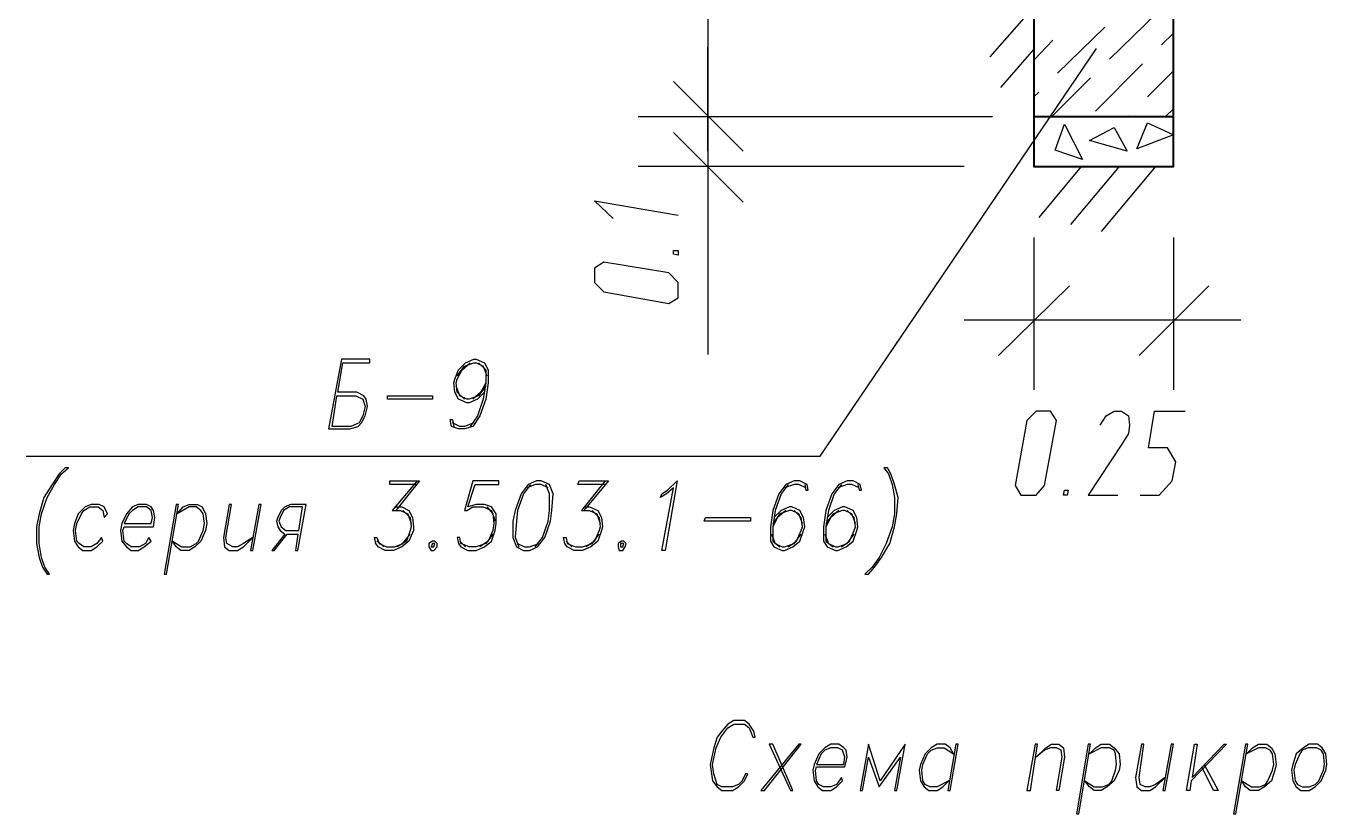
# Model space of a CAD drawing. Header units: millimetres. Extents: x 4241 to 6572, y 870 to 1291.
# Drawn here: x 5485.98 to 5532.59, y 1085.59 to 1113.83 of the extents above; entities that cross this region are included whole.
import ezdxf

# ---------------------------------------------------------------- set-up
doc = ezdxf.new("R2010")
doc.units = ezdxf.units.MM
doc.layers.add('PDF _0', color=7, linetype='Continuous')

msp = doc.modelspace()

# ---------------------------------------------------------------- linework, layer by layer
at = {"layer": 'PDF _0', "lineweight": 40}
for points in [[(5493.5107, 1144.3945), (5524.1188, 1125.3015), (5522.5524, 1122.1687), (5522.0867, 1121.2797), (5522.0867, 1118.782), (5522.0867, 1108.7909), (5527.0822, 1108.7909), (5527.0822, 1122.1687), (5522.5524, 1122.1687), (5515.8212, 1125.5132), (5517.7263, 1129.281)], [(5527.0822, 1110.569), (5522.0867, 1110.569)]]:
    msp.add_lwpolyline(points, dxfattribs=at)
at = {"layer": 'PDF _0', "color": 5, "lineweight": 25}
for points in [[(5510.4023, 1126.5292), (5510.4023, 1109.3413), (5510.4023, 1113.0668)], [(5509.1746, 1111.8391), (5511.6724, 1109.3413), (5509.1746, 1111.8391)], [(5519.589, 1110.569), (5507.9046, 1110.569)], [(5520.605, 1110.569), (5508.6243, 1110.569)], [(5511.6724, 1107.5209), (5509.1746, 1110.0187)], [(5510.4023, 1110.0187), (5510.4023, 1106.2509), (5510.4023, 1102.0597)], [(5519.589, 1108.7909), (5507.9046, 1108.7909)], [(5507.0155, 1106.9282), (5506.3382, 1107.5632), (5509.344, 1107.0552)], [(5522.0867, 1106.2509), (5522.0867, 1100.7897)], [(5527.0822, 1106.2509), (5527.0822, 1100.7897)], [(5520.8167, 1102.0174), (5523.3568, 1104.5151)], [(5525.8545, 1102.0174), (5528.3523, 1104.5151)], [(5529.4953, 1103.2874), (5519.589, 1103.2874)], [(5524.4575, 1099.5196), (5524.6692, 1099.8583), (5524.9655, 1100.0276), (5525.2195, 1100.0276), (5525.4735, 1099.8583), (5525.5159, 1099.5196), (5525.4735, 1099.2233), (5525.2618, 1098.8846), (5524.0341, 1097.0219), (5525.0925, 1097.0219)], [(5525.8969, 1097.0219), (5526.5742, 1097.0219), (5527.0399, 1097.5299), (5527.1669, 1098.2072), (5526.8706, 1098.7153), (5526.1932, 1098.7153), (5526.4049, 1100.0276), (5527.5056, 1100.0276)]]:
    msp.add_lwpolyline(points, dxfattribs=at)
at = {"layer": 'PDF _0', "lineweight": 25}
for points in [[(5520.5203, 1112.7281), (5522.0867, 1114.5061)], [(5524.7962, 1112.6434), (5526.4896, 1114.2945)], [(5522.9334, 1112.1354), (5524.6268, 1113.7865)], [(5526.6589, 1113.1514), (5527.0822, 1113.5748)], [(5522.0867, 1112.6011), (5522.7641, 1113.3208)], [(5485.9752, 1098.4189), (5514.4241, 1098.4189), (5524.3305, 1113.0244)], [(5520.9014, 1111.6274), (5522.0867, 1112.9821)], [(5524.2881, 1110.7807), (5525.9815, 1112.4741)], [(5526.1509, 1111.2887), (5527.0822, 1112.2201)], [(5522.7218, 1110.569), (5524.1188, 1111.9661)], [(5522.0867, 1111.2887), (5522.2561, 1111.458)], [(5526.7859, 1110.569), (5527.0822, 1110.8654)], [(5525.4312, 1110.569), (5525.4735, 1110.6113)], [(5523.7801, 1108.7909), (5522.2561, 1106.9706)], [(5525.1348, 1108.7909), (5523.3991, 1106.7165)], [(5526.4472, 1108.7909), (5524.4998, 1106.4625)], [(5502.4011, 1100.705), (5502.147, 1100.451), (5501.8507, 1100.324), (5501.766, 1100.324), (5501.4697, 1100.451), (5501.3427, 1100.705), (5501.3003, 1101.0437), (5501.3427, 1101.1707), (5501.4697, 1101.5094), (5501.7237, 1101.7634), (5502.02, 1101.8904), (5502.1047, 1101.8904), (5502.4011, 1101.7634), (5502.5281, 1101.5094), (5502.5281, 1101.0437), (5502.4434, 1100.451), (5502.2317, 1099.8583), (5501.9777, 1099.4773), (5501.6814, 1099.3926), (5501.4697, 1099.3926), (5501.2157, 1099.4773), (5501.1733, 1099.7313), (5501.258, 1099.7313), (5501.3003, 1099.4773)], [(5501.6814, 1100.451), (5501.4274, 1100.705), (5501.385, 1101.0437), (5501.4274, 1101.1707), (5501.5967, 1101.5094), (5501.893, 1101.7634)], [(5501.4274, 1101.2977), (5501.6814, 1101.6364), (5502.02, 1101.7634), (5502.1047, 1101.7634), (5502.3587, 1101.6364), (5502.4857, 1101.2977)], [(5502.1894, 1101.7634), (5502.4434, 1101.5094), (5502.4434, 1101.0437), (5502.3587, 1100.451), (5502.147, 1099.8583), (5501.893, 1099.4773)], [(5502.4434, 1101.0437), (5502.274, 1100.705), (5501.9777, 1100.451)], [(5502.4434, 1100.9167), (5502.1894, 1100.578), (5501.8507, 1100.451), (5501.766, 1100.451), (5501.512, 1100.578), (5501.385, 1100.9167)], [(5502.02, 1099.6043), (5501.6814, 1099.4773), (5501.512, 1099.4773), (5501.258, 1099.6043)], [(5499.9456, 1097.4029), (5499.0143, 1097.4029), (5499.0143, 1097.5299), (5500.0726, 1097.5299), (5499.2259, 1096.4715)], [(5499.988, 1097.5299), (5499.0989, 1096.4715), (5499.3953, 1096.4715), (5499.6493, 1096.3445), (5499.7763, 1096.0058)], [(5502.6974, 1095.6248), (5502.4434, 1095.2861), (5502.1047, 1095.1591), (5501.8507, 1095.1591), (5501.5544, 1095.2861), (5501.512, 1095.4978), (5501.4274, 1095.4978), (5501.4697, 1095.2861), (5501.5544, 1095.1591), (5501.8084, 1095.0321), (5502.1047, 1095.0321), (5502.4011, 1095.1591), (5502.6551, 1095.3708), (5502.7821, 1095.7518), (5502.8244, 1096.0058), (5502.8244, 1096.3445), (5502.6551, 1096.5985), (5502.4011, 1096.6832), (5502.1047, 1096.6832), (5501.8084, 1096.5985), (5502.0624, 1097.4029), (5502.9091, 1097.4029), (5502.9091, 1097.5299), (5501.9777, 1097.5299), (5501.6814, 1096.4715), (5501.766, 1096.4715), (5501.9777, 1096.5985), (5502.3587, 1096.5985), (5502.6551, 1096.4715), (5502.7821, 1096.0905)], [(5504.0521, 1097.4029), (5503.7981, 1097.0642), (5503.5864, 1096.4715), (5503.5441, 1096.0905), (5503.5018, 1095.4978), (5503.6288, 1095.1591)], [(5504.6871, 1097.2759), (5504.4331, 1097.4029), (5504.2214, 1097.4029), (5503.9251, 1097.2759)], [(5504.2214, 1095.1591), (5504.4755, 1095.4978), (5504.6871, 1096.0905), (5504.7295, 1096.4715), (5504.7295, 1097.0642), (5504.6025, 1097.4029)], [(5506.7192, 1097.4029), (5505.7455, 1097.4029), (5505.7878, 1097.5299), (5506.8462, 1097.5299), (5505.9572, 1096.4715)], [(5506.7192, 1097.5299), (5505.8725, 1096.4715), (5506.1688, 1096.4715), (5506.4229, 1096.3445), (5506.5499, 1096.0058)], [(5513.8738, 1097.4029), (5513.9161, 1097.1912), (5514.0008, 1097.1912), (5513.9585, 1097.4029), (5513.7044, 1097.5299), (5513.4928, 1097.5299), (5513.1964, 1097.4029), (5512.9424, 1097.0642), (5512.7307, 1096.4715), (5512.6461, 1095.8788), (5512.6461, 1095.3708), (5512.7731, 1095.1591), (5513.0694, 1095.0321), (5513.1541, 1095.0321), (5513.4504, 1095.1591), (5513.7044, 1095.3708), (5513.8314, 1095.7518), (5513.8738, 1095.8788), (5513.8314, 1096.2175), (5513.7044, 1096.4715), (5513.4081, 1096.5985), (5513.3234, 1096.5985), (5513.0271, 1096.4715), (5512.7731, 1096.2175)], [(5513.2811, 1097.4029), (5513.0271, 1097.0642), (5512.8154, 1096.4715), (5512.7307, 1095.8788), (5512.7307, 1095.3708), (5512.9848, 1095.1591)], [(5513.9161, 1097.2759), (5513.6621, 1097.4029), (5513.4928, 1097.4029), (5513.1541, 1097.2759)], [(5515.7788, 1097.4029), (5515.8212, 1097.1912), (5515.9059, 1097.1912), (5515.8635, 1097.4029), (5515.6095, 1097.5299), (5515.3978, 1097.5299), (5515.1015, 1097.4029), (5514.8475, 1097.0642), (5514.6358, 1096.4715), (5514.5511, 1095.8788), (5514.5511, 1095.3708), (5514.6781, 1095.1591), (5514.9745, 1095.0321), (5515.0592, 1095.0321), (5515.3555, 1095.1591), (5515.6095, 1095.3708), (5515.7365, 1095.7518), (5515.7788, 1095.8788), (5515.7365, 1096.2175), (5515.6095, 1096.4715), (5515.3132, 1096.5985), (5515.2285, 1096.5985), (5514.9322, 1096.4715), (5514.6781, 1096.2175)], [(5515.1862, 1097.4029), (5514.9322, 1097.0642), (5514.7205, 1096.4715), (5514.6358, 1095.8788), (5514.6358, 1095.3708), (5514.8898, 1095.1591)], [(5515.8212, 1097.2759), (5515.5672, 1097.4029), (5515.3978, 1097.4029), (5515.0592, 1097.2759)], [(5499.2259, 1096.5985), (5499.4376, 1096.5985), (5499.6916, 1096.4715), (5499.8186, 1096.2175), (5499.861, 1095.8788), (5499.861, 1095.7518), (5499.6916, 1095.3708), (5499.4376, 1095.1591), (5499.1413, 1095.0321), (5498.8449, 1095.0321), (5498.5909, 1095.1591), (5498.5063, 1095.2861), (5498.4639, 1095.4978), (5498.5486, 1095.4978), (5498.6333, 1095.2861), (5498.8873, 1095.1591), (5499.1836, 1095.1591), (5499.48, 1095.2861), (5499.734, 1095.6248)], [(5499.48, 1096.4715), (5499.734, 1096.2175), (5499.7763, 1095.8788), (5499.734, 1095.7518), (5499.607, 1095.3708), (5499.2683, 1095.1591)], [(5502.4857, 1096.5985), (5502.6974, 1096.3445), (5502.7397, 1096.0058), (5502.6974, 1095.7518), (5502.5281, 1095.3708), (5502.2317, 1095.1591)], [(5505.9995, 1096.5985), (5506.1688, 1096.5985), (5506.4652, 1096.4715), (5506.5922, 1096.2175), (5506.6345, 1095.8788), (5506.5922, 1095.7518), (5506.4652, 1095.3708), (5506.2112, 1095.1591), (5505.9148, 1095.0321), (5505.6185, 1095.0321), (5505.3645, 1095.1591), (5505.2798, 1095.2861), (5505.2375, 1095.4978), (5505.3222, 1095.4978), (5505.3645, 1095.2861), (5505.6608, 1095.1591), (5505.9148, 1095.1591), (5506.2535, 1095.2861), (5506.5075, 1095.6248)], [(5506.2535, 1096.4715), (5506.5075, 1096.2175), (5506.5499, 1095.8788), (5506.5075, 1095.7518), (5506.3382, 1095.3708), (5506.0418, 1095.1591)], [(5513.7891, 1096.0058), (5513.6621, 1096.3445), (5513.4081, 1096.4715), (5513.3234, 1096.4715), (5512.9848, 1096.3445), (5512.7307, 1096.0058)], [(5513.1964, 1096.4715), (5512.9001, 1096.2175), (5512.7307, 1095.8788)], [(5513.2811, 1095.1591), (5513.5774, 1095.3708), (5513.7468, 1095.7518), (5513.7891, 1095.8788), (5513.7468, 1096.2175), (5513.4928, 1096.4715)], [(5515.6942, 1096.0058), (5515.5672, 1096.3445), (5515.3132, 1096.4715), (5515.2285, 1096.4715), (5514.8898, 1096.3445), (5514.6358, 1096.0058)], [(5515.1015, 1096.4715), (5514.8051, 1096.2175), (5514.6358, 1095.8788)], [(5515.1862, 1095.1591), (5515.4825, 1095.3708), (5515.6518, 1095.7518), (5515.6942, 1095.8788), (5515.6518, 1096.2175), (5515.3978, 1096.4715)], [(5498.8026, 1095.1591), (5498.5486, 1095.3708)], [(5501.7237, 1095.1591), (5501.512, 1095.3708)], [(5505.5338, 1095.1591), (5505.3222, 1095.3708)], [(5512.6884, 1095.6248), (5512.8154, 1095.2861), (5513.0694, 1095.1591), (5513.1541, 1095.1591), (5513.4928, 1095.2861), (5513.7468, 1095.6248)], [(5514.5935, 1095.6248), (5514.7205, 1095.2861), (5514.9745, 1095.1591), (5515.0592, 1095.1591), (5515.3978, 1095.2861), (5515.6518, 1095.6248)], [(5503.5864, 1095.2861), (5503.8404, 1095.1591), (5504.0098, 1095.1591), (5504.3485, 1095.2861)], [(5528.1829, 1087.3695), (5528.691, 1086.4382), (5528.5216, 1086.4382), (5528.0983, 1087.2849)]]:
    msp.add_lwpolyline(points, dxfattribs=at)
for points in [[(5523.1874, 1110.315), (5523.8225, 1109.045), (5522.8488, 1109.3836)], [(5526.1509, 1110.3573), (5527.0822, 1109.934), (5525.7699, 1109.426)], [(5524.9655, 1110.188), (5525.4312, 1109.3413), (5524.0765, 1109.7223)], [(5497.3209, 1101.7634), (5498.2946, 1101.7634), (5498.2946, 1101.8904), (5497.2785, 1101.8904), (5496.8129, 1099.3926), (5497.5749, 1099.3926), (5497.8712, 1099.4773), (5497.9982, 1099.6043), (5498.1252, 1099.8583), (5498.2099, 1100.197), (5498.1676, 1100.451), (5498.0829, 1100.578), (5497.8289, 1100.705), (5497.1515, 1100.705)], [(5497.1092, 1100.578), (5497.7866, 1100.578), (5498.0406, 1100.451), (5498.1252, 1100.197), (5498.0406, 1099.8583), (5497.9136, 1099.6043), (5497.6172, 1099.4773), (5496.9399, 1099.4773)], [(5500.5383, 1100.451), (5498.9296, 1100.451), (5498.9296, 1100.578), (5500.5383, 1100.578)], [(5486.8218, 1094.1854), (5486.6525, 1094.4395), (5486.5255, 1094.7781), (5486.4408, 1095.2861), (5486.4408, 1095.8788), (5486.5255, 1096.3445), (5486.7372, 1096.9372), (5486.9912, 1097.4029), (5487.2452, 1097.7839), (5487.4992, 1097.9956), (5487.3722, 1097.9956), (5487.1605, 1097.7839), (5486.9065, 1097.4029), (5486.6102, 1096.9372), (5486.4408, 1096.3445), (5486.3562, 1095.8788), (5486.3562, 1095.2861), (5486.4408, 1094.7781), (5486.5678, 1094.4395), (5486.7372, 1094.1854)], [(5516.1599, 1094.1854), (5516.3715, 1094.4395), (5516.6255, 1094.7781), (5516.9219, 1095.2861), (5517.0912, 1095.8788), (5517.1759, 1096.3445), (5517.2182, 1096.9372), (5517.0912, 1097.4029), (5516.9642, 1097.7839), (5516.8372, 1097.9956), (5516.7102, 1097.9956), (5516.8796, 1097.7839), (5517.0066, 1097.4029), (5517.0912, 1096.9372), (5517.0912, 1096.3445), (5517.0066, 1095.8788), (5516.7949, 1095.2861), (5516.5409, 1094.7781), (5516.2869, 1094.4395), (5516.0329, 1094.1854)], [(5504.2638, 1097.5299), (5503.9674, 1097.4029), (5503.7134, 1097.0642), (5503.5018, 1096.4715), (5503.4171, 1096.0905), (5503.4171, 1095.4978), (5503.5441, 1095.1591), (5503.7981, 1095.0321), (5504.0098, 1095.0321), (5504.3061, 1095.1591), (5504.5601, 1095.4978), (5504.7718, 1096.0905), (5504.8141, 1096.4715), (5504.8565, 1097.0642), (5504.7295, 1097.4029), (5504.4331, 1097.5299)], [(5508.8783, 1095.0321), (5508.7513, 1095.0321), (5509.1746, 1097.2759), (5508.9206, 1097.0642), (5508.7089, 1096.9372), (5508.7513, 1097.0642), (5508.9629, 1097.1912), (5509.3016, 1097.5299)], [(5488.7269, 1095.3708), (5488.6846, 1095.4978), (5488.5152, 1095.2861), (5488.3036, 1095.1591), (5488.0496, 1095.1591), (5487.8802, 1095.2861), (5487.7955, 1095.3708), (5487.7532, 1095.7518), (5487.7955, 1096.0058), (5487.9649, 1096.3445), (5488.0496, 1096.4715), (5488.2612, 1096.5985), (5488.5576, 1096.5985), (5488.7269, 1096.4715), (5488.7692, 1096.2175), (5488.8963, 1096.3445), (5488.7692, 1096.5985), (5488.5999, 1096.6832), (5488.3036, 1096.6832), (5488.0919, 1096.5985), (5487.8379, 1096.3445), (5487.7109, 1096.0058), (5487.6685, 1095.7518), (5487.7109, 1095.3708), (5487.8379, 1095.1591), (5488.0072, 1095.0321), (5488.3036, 1095.0321), (5488.5152, 1095.1591)], [(5489.4889, 1095.8788), (5490.5473, 1095.8788), (5490.5896, 1096.2175), (5490.5473, 1096.4715), (5490.4626, 1096.5985), (5490.2933, 1096.6832), (5489.997, 1096.6832), (5489.7853, 1096.5985), (5489.5736, 1096.3445), (5489.4043, 1096.0058), (5489.3619, 1095.7518), (5489.4043, 1095.3708), (5489.5736, 1095.1591), (5489.7429, 1095.0321), (5489.997, 1095.0321), (5490.2086, 1095.1591), (5490.4626, 1095.3708), (5490.378, 1095.4978), (5490.251, 1095.2861), (5490.0393, 1095.1591), (5489.7429, 1095.1591), (5489.5736, 1095.2861), (5489.4889, 1095.3708), (5489.4466, 1095.7518)], [(5490.4626, 1096.0058), (5490.505, 1096.2175), (5490.4626, 1096.4715), (5490.2933, 1096.5985), (5489.997, 1096.5985), (5489.7853, 1096.4715), (5489.6583, 1096.3445), (5489.4889, 1096.0058)], [(5491.013, 1094.1854), (5491.4363, 1096.6832), (5491.3517, 1096.6832), (5490.9283, 1094.1854)], [(5491.2247, 1095.3708), (5491.5633, 1095.1591), (5491.8597, 1095.1591), (5492.0714, 1095.2861), (5492.156, 1095.3708), (5492.3254, 1095.7518), (5492.3677, 1096.0058), (5492.3254, 1096.3445), (5492.2407, 1096.4715), (5492.0714, 1096.5985), (5491.8174, 1096.5985), (5491.394, 1096.3445), (5491.6057, 1096.5985), (5491.8174, 1096.6832), (5492.1137, 1096.6832), (5492.283, 1096.5985), (5492.41, 1096.3445), (5492.4524, 1096.0058), (5492.41, 1095.7518), (5492.2407, 1095.3708), (5492.029, 1095.1591), (5491.8174, 1095.0321), (5491.521, 1095.0321), (5491.3517, 1095.1591)], [(5494.1034, 1095.4978), (5493.7648, 1095.2861), (5493.5531, 1095.1591), (5493.3837, 1095.1591), (5493.1721, 1095.2861), (5493.1297, 1095.4978), (5493.3414, 1096.6832), (5493.2567, 1096.6832), (5493.0451, 1095.4978), (5493.0874, 1095.1591), (5493.2567, 1095.0321), (5493.5531, 1095.0321), (5493.7648, 1095.1591), (5494.1034, 1095.4978), (5494.0188, 1095.0321), (5494.1034, 1095.0321), (5494.3998, 1096.6832), (5494.3151, 1096.6832)], [(5495.3311, 1095.6248), (5495.7122, 1095.6248), (5495.6275, 1095.0321), (5495.7122, 1095.0321), (5496.0085, 1096.6832), (5495.4581, 1096.6832), (5495.2465, 1096.5985), (5495.1195, 1096.4715), (5494.9925, 1096.2175), (5494.9501, 1096.0905), (5494.9925, 1095.8788), (5495.0771, 1095.7518), (5495.2465, 1095.6248), (5494.7808, 1095.0321), (5494.8655, 1095.0321)], [(5495.7545, 1095.7518), (5495.8815, 1096.5985), (5495.4158, 1096.5985), (5495.2041, 1096.4715), (5495.0771, 1096.2175), (5495.0348, 1096.0905), (5495.1195, 1095.8788), (5495.2888, 1095.7518)], [(5511.9264, 1096.0905), (5510.2753, 1096.0905), (5510.3177, 1096.2175), (5511.9264, 1096.2175)], [(5500.5383, 1095.3708), (5500.4113, 1095.2861), (5500.4113, 1095.1591), (5500.496, 1095.0321), (5500.5807, 1095.0321), (5500.7077, 1095.1591), (5500.7077, 1095.2861), (5500.623, 1095.3708)], [(5507.3119, 1095.3708), (5507.1849, 1095.2861), (5507.1849, 1095.1591), (5507.2272, 1095.0321), (5507.3542, 1095.0321), (5507.4389, 1095.1591), (5507.4812, 1095.2861), (5507.3966, 1095.3708)], [(5500.5383, 1095.2861), (5500.496, 1095.1591), (5500.5807, 1095.1591), (5500.623, 1095.2861)], [(5507.2696, 1095.2861), (5507.2696, 1095.1591), (5507.3542, 1095.1591), (5507.3966, 1095.2861)], [(5511.8417, 1087.0309), (5511.757, 1087.0309), (5511.63, 1086.7769), (5511.503, 1086.6498), (5511.2914, 1086.5652), (5510.9103, 1086.5652), (5510.741, 1086.6498), (5510.614, 1087.0309), (5510.5717, 1087.3695), (5510.6987, 1087.9622), (5510.868, 1088.3432), (5511.122, 1088.6819), (5511.3337, 1088.8089), (5511.7147, 1088.8089), (5511.884, 1088.6819), (5511.9264, 1088.5549), (5512.0111, 1088.3432), (5512.0957, 1088.3432), (5512.0534, 1088.5549), (5511.884, 1088.8089), (5511.7147, 1088.9359), (5511.3337, 1088.9359), (5511.122, 1088.8089), (5510.9103, 1088.5549), (5510.741, 1088.3432), (5510.614, 1087.9622), (5510.487, 1087.3695), (5510.5293, 1087.0309), (5510.5717, 1086.7769), (5510.741, 1086.5652), (5510.9103, 1086.4382), (5511.2914, 1086.4382), (5511.503, 1086.5652), (5511.7147, 1086.7769)], [(5512.3074, 1086.4382), (5512.4344, 1086.4382), (5513.7468, 1088.0892), (5513.6621, 1088.0892)], [(5513.4504, 1086.4382), (5512.7307, 1088.0892), (5512.6037, 1088.0892), (5513.3658, 1086.4382)], [(5514.2971, 1087.2849), (5515.3132, 1087.2849), (5515.3978, 1087.6235), (5515.3555, 1087.8776), (5515.2708, 1087.9622), (5515.1015, 1088.0892), (5514.8051, 1088.0892), (5514.5935, 1087.9622), (5514.3818, 1087.7506), (5514.2125, 1087.3695), (5514.1701, 1087.1579), (5514.2125, 1086.7769), (5514.3395, 1086.5652), (5514.5088, 1086.4382), (5514.8051, 1086.4382), (5515.0168, 1086.5652), (5515.2285, 1086.7769), (5515.1862, 1086.9039), (5515.0168, 1086.6498), (5514.8051, 1086.5652), (5514.5511, 1086.5652), (5514.3818, 1086.6498), (5514.2971, 1086.7769), (5514.2548, 1087.1579)], [(5515.2708, 1087.3695), (5515.3132, 1087.6235), (5515.2285, 1087.8776), (5515.0592, 1087.9622), (5514.8051, 1087.9622), (5514.5935, 1087.8776), (5514.4665, 1087.7506), (5514.2971, 1087.3695)], [(5515.8635, 1086.4382), (5515.9482, 1086.4382), (5516.1599, 1087.6235), (5516.5409, 1086.5652), (5517.3029, 1087.6235), (5517.0912, 1086.4382), (5517.1759, 1086.4382), (5517.4722, 1088.0892), (5516.5832, 1086.7769), (5516.1599, 1088.0892)], [(5519.0386, 1086.7769), (5518.6153, 1086.5652), (5518.3613, 1086.5652), (5518.1919, 1086.6498), (5518.1073, 1086.7769), (5518.0649, 1087.1579), (5518.1073, 1087.3695), (5518.2766, 1087.7506), (5518.4036, 1087.8776), (5518.6153, 1087.9622), (5518.8693, 1087.9622), (5519.208, 1087.7506), (5519.081, 1087.9622), (5518.9116, 1088.0892), (5518.6153, 1088.0892), (5518.4036, 1087.9622), (5518.1919, 1087.7506), (5518.0226, 1087.3695), (5517.9803, 1087.1579), (5518.0226, 1086.7769), (5518.1496, 1086.5652), (5518.3189, 1086.4382), (5518.6153, 1086.4382), (5518.827, 1086.5652)], [(5519.081, 1086.4382), (5519.3773, 1088.0892), (5519.2926, 1088.0892), (5518.9963, 1086.4382)], [(5521.9597, 1086.4382), (5522.2137, 1088.0892), (5522.1291, 1088.0892), (5521.8327, 1086.4382)], [(5522.9758, 1086.4382), (5522.8911, 1086.4382), (5523.1028, 1087.6235), (5523.0604, 1087.8776), (5522.8911, 1087.9622), (5522.6794, 1087.9622), (5522.4677, 1087.8776), (5522.1714, 1087.6235), (5522.5101, 1087.9622), (5522.7218, 1088.0892), (5522.9758, 1088.0892), (5523.1451, 1087.9622), (5523.1874, 1087.6235)], [(5523.6955, 1085.5915), (5524.1188, 1088.0892), (5524.0341, 1088.0892), (5523.6108, 1085.5915)], [(5523.9071, 1086.7769), (5524.2458, 1086.5652), (5524.5422, 1086.5652), (5524.7538, 1086.6498), (5524.8808, 1086.7769), (5525.0078, 1087.1579), (5525.0502, 1087.3695), (5525.0078, 1087.7506), (5524.9655, 1087.8776), (5524.7962, 1087.9622), (5524.4998, 1087.9622), (5524.0765, 1087.7506), (5524.2881, 1087.9622), (5524.4998, 1088.0892), (5524.7962, 1088.0892), (5524.9655, 1087.9622), (5525.1348, 1087.7506), (5525.1772, 1087.3695), (5525.1348, 1087.1579), (5524.9655, 1086.7769), (5524.7115, 1086.5652), (5524.4998, 1086.4382), (5524.2458, 1086.4382), (5524.0765, 1086.5652)], [(5526.7859, 1086.9039), (5526.4472, 1086.6498), (5526.2355, 1086.5652), (5526.0662, 1086.5652), (5525.8969, 1086.6498), (5525.8545, 1086.9039), (5526.0239, 1088.0892), (5525.9392, 1088.0892), (5525.7275, 1086.9039), (5525.7699, 1086.5652), (5525.9392, 1086.4382), (5526.2355, 1086.4382), (5526.4472, 1086.5652), (5526.7859, 1086.9039), (5526.7012, 1086.4382), (5526.7859, 1086.4382), (5527.0822, 1088.0892), (5526.9976, 1088.0892)], [(5527.7596, 1086.9039), (5528.9026, 1088.0892), (5528.9873, 1088.0892), (5527.7173, 1086.7769), (5527.6749, 1086.4382), (5527.5479, 1086.4382), (5527.8443, 1088.0892), (5527.9289, 1088.0892)], [(5529.326, 1085.5915), (5529.7493, 1088.0892), (5529.6647, 1088.0892), (5529.2413, 1085.5915)], [(5529.5377, 1086.7769), (5529.8763, 1086.5652), (5530.1727, 1086.5652), (5530.3844, 1086.6498), (5530.469, 1086.7769), (5530.6384, 1087.1579), (5530.6807, 1087.3695), (5530.6384, 1087.7506), (5530.5537, 1087.8776), (5530.3844, 1087.9622), (5530.1303, 1087.9622), (5529.707, 1087.7506), (5529.9187, 1087.9622), (5530.1303, 1088.0892), (5530.4267, 1088.0892), (5530.596, 1087.9622), (5530.723, 1087.7506), (5530.7654, 1087.3695), (5530.723, 1087.1579), (5530.596, 1086.7769), (5530.342, 1086.5652), (5530.1303, 1086.4382), (5529.834, 1086.4382), (5529.6647, 1086.5652)], [(5531.9507, 1088.0892), (5531.7391, 1087.9622), (5531.4851, 1087.7506), (5531.3581, 1087.3695), (5531.3157, 1087.1579), (5531.3581, 1086.7769), (5531.4851, 1086.5652), (5531.6544, 1086.4382), (5531.9507, 1086.4382), (5532.1624, 1086.5652), (5532.3741, 1086.7769), (5532.5434, 1087.1579), (5532.5858, 1087.3695), (5532.5434, 1087.7506), (5532.4164, 1087.9622), (5532.2471, 1088.0892)], [(5531.9084, 1087.9622), (5531.6967, 1087.8776), (5531.6121, 1087.7506), (5531.4427, 1087.3695), (5531.4004, 1087.1579), (5531.4427, 1086.7769), (5531.5274, 1086.6498), (5531.6967, 1086.5652), (5531.9507, 1086.5652), (5532.1624, 1086.6498), (5532.2894, 1086.7769), (5532.4588, 1087.1579), (5532.5011, 1087.3695), (5532.4588, 1087.7506), (5532.3741, 1087.8776), (5532.2048, 1087.9622)]]:
    msp.add_lwpolyline(points, close=True, dxfattribs=at)
at = {"layer": 'PDF _0', "color": 5, "lineweight": 25}
for points in [[(5509.344, 1105.7005), (5509.344, 1105.6158), (5509.1746, 1105.6582), (5509.1746, 1105.7852), (5509.344, 1105.7852)], [(5509.0053, 1103.8801), (5509.344, 1104.0918), (5509.344, 1104.6421), (5509.0053, 1104.9808), (5506.6769, 1105.3618), (5506.3382, 1105.1502), (5506.3382, 1104.6421), (5506.6769, 1104.3035)], [(5521.4094, 1097.3606), (5521.6211, 1097.0219), (5522.1714, 1097.0219), (5522.4677, 1097.3606), (5522.8911, 1099.689), (5522.6794, 1100.0276), (5522.1714, 1100.0276), (5521.8327, 1099.689)], [(5523.2298, 1097.0219), (5523.1451, 1097.0219), (5523.1874, 1097.1912), (5523.3144, 1097.1912), (5523.2721, 1097.0219)]]:
    msp.add_lwpolyline(points, close=True, dxfattribs=at)

doc.saveas('drawing.dxf')
